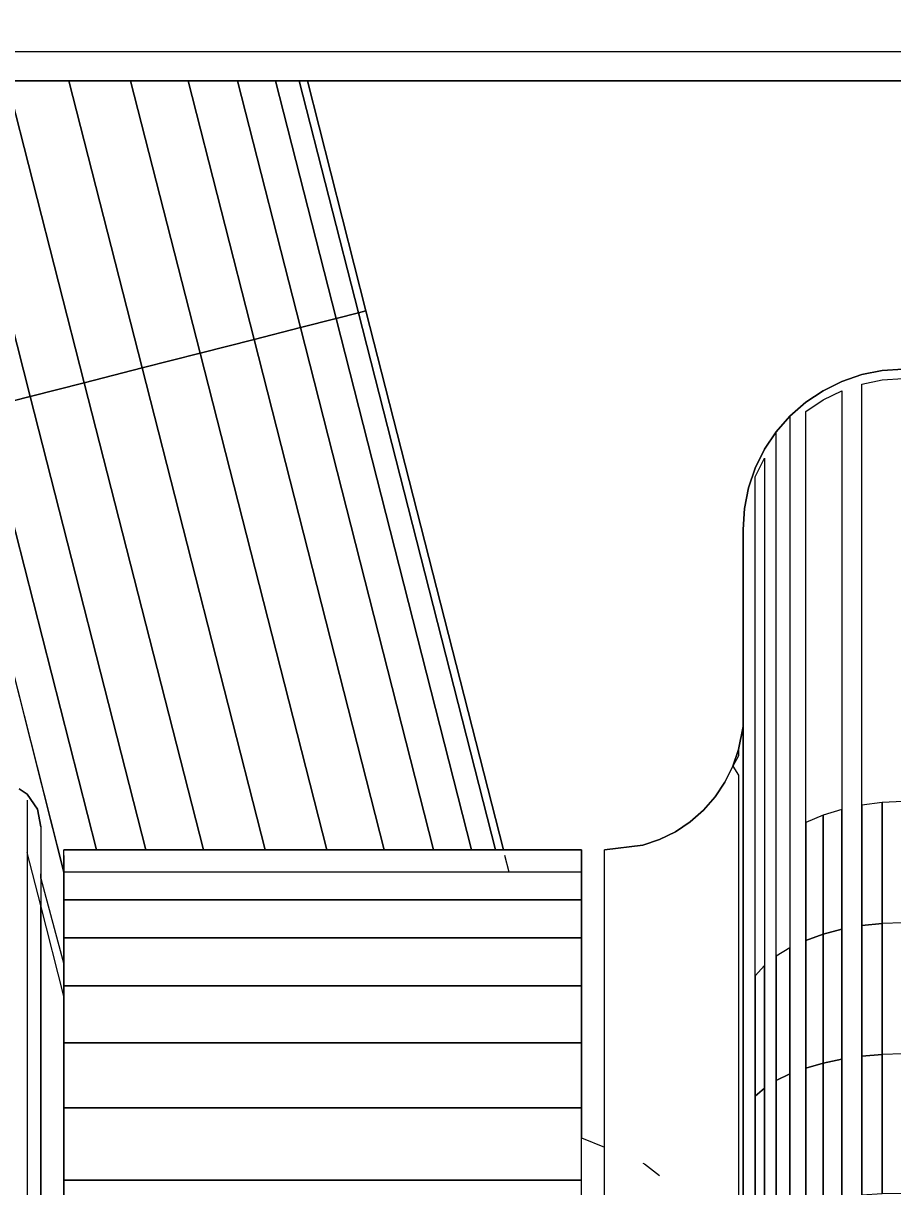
# Model space of a CAD drawing. Header units: millimetres. Extents: x 81693 to 98868, y 6565 to 11437.
# Drawn here: x 83415.905 to 83417.787, y 10804.322 to 10806.839 of the extents above; entities that cross this region are included whole.
import ezdxf

# ---------------------------------------------------------------- set-up
doc = ezdxf.new("R2010")
doc.units = ezdxf.units.MM
for name, color, linetype, lineweight in [('Cotas', 12, 'Continuous', 5), ('Moveis', 1, 'Continuous', 9), ('Parede Baixa', 5, 'Continuous', 50)]:
    doc.layers.add(name, color=color, linetype=linetype, lineweight=lineweight)
doc.styles.add('Valéria', font='romantic.ttf', dxfattribs={"height": 10})
doc.dimstyles.new('Cota - 50', dxfattribs={"dimtxt": 10, "dimasz": 5, "dimexe": 10, "dimexo": 20, "dimgap": 5, "dimtad": 1, "dimtxsty": 'Valéria', "dimblk": 'DOT', "dimcen": 0, "dimclrd": 12, "dimclre": 12, "dimclrt": 2, "dimazin": 2, "dimtfac": 1, "dimtix": 1, "dimtmove": 0, "dimatfit": 3, "dimldrblk": 'DOT', "dimfxl": 1, "dimarcsym": 0})

# ---------------------------------------------------------------- blocks, each defined once
blk = doc.blocks.new('o')
at = {"layer": 'Moveis'}
for p, q in [((12552.0489, 3257.7716), (12554.3217, 3257.7716)), ((12554.1948, 3257.2742), (12554.3217, 3257.7716)), ((12554.3217, 3257.7716), (12554.3393, 3257.7716)), ((12554.3393, 3257.7716), (12554.3908, 3257.7716)), ((12554.3908, 3257.7716), (12554.4728, 3257.7716)), ((12554.4728, 3257.7716), (12554.5797, 3257.7716)), ((12554.5797, 3257.7716), (12554.7042, 3257.7716)), ((12554.7042, 3257.7716), (12554.8377, 3257.7716)), ((12554.8377, 3257.7716), (12554.9713, 3257.7716)), ((12553.8973, 3256.1079), (12554.1948, 3257.2742)), ((12553.032, 3257.1479), (12553.0772, 3257.1449)), ((12553.0772, 3257.1246), (12553.032, 3257.1275)), ((12553.0772, 3257.1449), (12553.1217, 3257.1361)), ((12553.1217, 3257.1361), (12553.1646, 3257.1215)), ((12553.1646, 3257.1215), (12553.2053, 3257.1014)), ((12553.2053, 3257.1014), (12553.243, 3257.0763)), ((12553.243, 3257.0763), (12553.2771, 3257.0464)), ((12553.2771, 3257.0464), (12553.3069, 3257.0123)), ((12553.3069, 3257.0123), (12553.3321, 3256.9746)), ((12553.3321, 3256.9746), (12553.3522, 3256.9339)), ((12553.3522, 3256.9339), (12553.3668, 3256.891)), ((12553.3668, 3256.891), (12553.3756, 3256.8466)), ((12553.3756, 3256.8466), (12553.3786, 3256.8013)), ((12553.3786, 3256.8013), (12553.3786, 3256.3748)), ((12553.3786, 3256.3748), (12553.3885, 3256.325)), ((12553.3786, 3256.3748), (12553.3786, 3255.2505)), ((12553.3885, 3256.325), (12553.4009, 3256.2887)), ((12553.4009, 3256.2887), (12553.4178, 3256.2544)), ((12553.4178, 3256.2544), (12553.4391, 3256.2225)), ((12553.4391, 3256.2225), (12553.4644, 3256.1937)), ((12554.9062, 3256.196), (12554.9279, 3256.2285)), ((12554.9279, 3256.2285), (12554.9455, 3256.2403)), ((12554.8986, 3256.1577), (12554.9062, 3256.196)), ((12554.9279, 3256.2154), (12554.9279, 3256.1764)), ((12553.4644, 3256.1937), (12553.4932, 3256.1684)), ((12554.9279, 3256.1764), (12554.9279, 3256.1712)), ((12554.9279, 3256.1712), (12554.9279, 3256.1119)), ((12553.4932, 3256.1684), (12553.525, 3256.1471)), ((12553.525, 3256.1471), (12553.5594, 3256.1302)), ((12554.8986, 3256.1577), (12554.8986, 3256.0564)), ((12553.5594, 3256.1302), (12553.5957, 3256.1179)), ((12553.5957, 3256.1179), (12553.6786, 3256.1079)), ((12553.6786, 3256.0957), (12553.6786, 3256.1079)), ((12553.6786, 3256.0595), (12553.6786, 3256.0957)), ((12553.7286, 3256.0957), (12553.7286, 3256.1079)), ((12553.7286, 3256.1079), (12553.8973, 3256.1079)), ((12553.7286, 3256.0595), (12553.7286, 3256.0957)), ((12553.8849, 3256.0595), (12553.8942, 3256.0957)), ((12553.8973, 3256.1079), (12553.9148, 3256.1079)), ((12553.9148, 3256.1079), (12553.9664, 3256.1079)), ((12553.9664, 3256.1079), (12554.0484, 3256.1079)), ((12554.0484, 3256.1079), (12554.1553, 3256.1079)), ((12554.1553, 3256.1079), (12554.2797, 3256.1079)), ((12554.2797, 3256.1079), (12554.4133, 3256.1079)), ((12554.4133, 3256.1079), (12554.5468, 3256.1079)), ((12554.5468, 3256.1079), (12554.6713, 3256.1079)), ((12554.6713, 3256.1079), (12554.7781, 3256.1079)), ((12554.7781, 3256.1079), (12554.8486, 3256.1079)), ((12554.8486, 3256.0957), (12554.8486, 3256.1079)), ((12554.8486, 3256.0957), (12554.8486, 3256.0595)), ((12554.8986, 3255.9875), (12554.9279, 3256.1023)), ((12554.9279, 3256.1119), (12554.9279, 3256.1023)), ((12554.9279, 3256.1023), (12554.9279, 3256.0231)), ((12553.6786, 3255.9997), (12553.6786, 3256.0595)), ((12553.7286, 3255.9997), (12553.7286, 3256.0595)), ((12554.8486, 3255.9997), (12554.8486, 3256.0595)), ((12554.8986, 3256.046), (12554.8986, 3256.0564)), ((12554.8986, 3256.046), (12554.8986, 3255.9875)), ((12554.9279, 3256.0231), (12554.9279, 3255.9114)), ((12553.6786, 3255.9174), (12553.6786, 3255.9997)), ((12553.7286, 3255.9174), (12553.7286, 3255.9997)), ((12554.8486, 3255.9174), (12554.8486, 3255.9997)), ((12554.8486, 3255.7915), (12554.8986, 3255.9875)), ((12554.8986, 3254.9097), (12554.8986, 3255.9875)), ((12553.6786, 3255.8138), (12553.6786, 3255.9174)), ((12553.7286, 3255.8138), (12553.7286, 3255.9174)), ((12554.8486, 3255.8604), (12554.8486, 3255.9174)), ((12554.9279, 3255.9114), (12554.9279, 3255.7784)), ((12554.8486, 3255.8138), (12554.8486, 3255.8604)), ((12553.6786, 3255.6905), (12553.6786, 3255.8138)), ((12553.7286, 3255.6905), (12553.7286, 3255.8138)), ((12554.8486, 3255.7915), (12554.8486, 3255.8138)), ((12554.8486, 3255.6905), (12554.8486, 3255.7915)), ((12554.9279, 3255.7784), (12554.9279, 3255.6264)), ((12553.032, 3255.6664), (12553.0772, 3255.6651)), ((12553.6786, 3255.5495), (12553.6786, 3255.6905)), ((12553.7286, 3255.5495), (12553.7286, 3255.6905)), ((12554.8486, 3255.5495), (12554.8486, 3255.6905)), ((12554.9279, 3255.6264), (12554.9279, 3255.4577)), ((12553.6786, 3255.4645), (12553.6786, 3255.5495)), ((12553.7286, 3255.5495), (12553.7286, 3255.4852)), ((12554.8486, 3255.393), (12554.8486, 3255.5495)), ((12553.7286, 3255.4852), (12553.6786, 3255.4645)), ((12553.7286, 3255.393), (12553.7286, 3255.4852)), ((12553.6786, 3255.393), (12553.6786, 3255.4645)), ((12554.9279, 3255.4577), (12554.9279, 3255.2749)), ((12553.5917, 3255.4285), (12553.5594, 3255.4037)), ((12553.5957, 3255.4302), (12553.5917, 3255.4285)), ((12553.6786, 3255.2236), (12553.6786, 3255.393)), ((12553.7286, 3255.2236), (12553.7286, 3255.393)), ((12554.8486, 3255.2236), (12554.8486, 3255.393))]:
    blk.add_line(p, q, dxfattribs=at)
for points, invisible_edges in [([(12552.0413, 3257.8355), (12555.1252, 3257.9503), (12555.2938, 3257.8971)], 13), ([(12552.0413, 3257.8355), (12555.4803, 3257.8424), (12555.5125, 3257.8355)], 1), ([(12552.0413, 3257.7716), (12555.5125, 3257.8355), (12554.3217, 3257.7716)], 3), ([(12554.3217, 3257.7716), (12555.5125, 3257.8355), (12554.3393, 3257.7716)], 3), ([(12554.3393, 3257.7716), (12555.5125, 3257.8355), (12554.3908, 3257.7716)], 3), ([(12554.3908, 3257.7716), (12555.5125, 3257.8355), (12554.4728, 3257.7716)], 3), ([(12554.4728, 3257.7716), (12555.5125, 3257.8355), (12554.5797, 3257.7716)], 3), ([(12554.5797, 3257.7716), (12555.5125, 3257.8355), (12554.7042, 3257.7716)], 3), ([(12554.7042, 3257.7716), (12555.5125, 3257.8355), (12554.8377, 3257.7716)], 3), ([(12554.8377, 3257.7716), (12555.5125, 3257.8355), (12554.9713, 3257.7716)], 3), ([(12552.103, 3257.1402), (12552.0413, 3257.7716), (12554.3217, 3257.7716)], 13), ([(12552.103, 3257.1402), (12552.0413, 3257.7716), (12554.3217, 3257.7716)], 13), ([(12552.103, 3257.1402), (12552.0413, 3257.7716), (12554.3217, 3257.7716)], 13), ([(12552.103, 3257.1402), (12552.0413, 3257.7716), (12554.3217, 3257.7716)], 13), ([(12552.103, 3257.1402), (12552.0413, 3257.7716), (12554.3217, 3257.7716)], 13), ([(12552.103, 3257.1402), (12554.3217, 3257.7716), (12552.1413, 3257.1479)], 3), ([(12552.103, 3257.1402), (12554.3217, 3257.7716), (12552.1413, 3257.1479)], 3), ([(12552.103, 3257.1402), (12554.3217, 3257.7716), (12552.1413, 3257.1479)], 3), ([(12552.103, 3257.1402), (12554.3217, 3257.7716), (12552.1413, 3257.1479)], 3), ([(12552.103, 3257.1402), (12554.3217, 3257.7716), (12552.1413, 3257.1479)], 3), ([(12552.1413, 3257.1479), (12554.3217, 3257.7716), (12552.982, 3257.1479)], 3), ([(12552.1413, 3257.1479), (12554.3217, 3257.7716), (12552.982, 3257.1479)], 3), ([(12552.1413, 3257.1479), (12554.3217, 3257.7716), (12552.982, 3257.1479)], 3), ([(12552.1413, 3257.1479), (12554.3217, 3257.7716), (12552.982, 3257.1479)], 3), ([(12552.1413, 3257.1479), (12554.3217, 3257.7716), (12552.982, 3257.1479)], 3), ([(12552.982, 3257.1479), (12554.3217, 3257.7716), (12552.982, 3257.1275)], 3), ([(12552.982, 3257.1479), (12554.3217, 3257.7716), (12552.982, 3257.1275)], 3), ([(12552.982, 3257.1479), (12554.3217, 3257.7716), (12552.982, 3257.1275)], 3), ([(12552.982, 3257.1479), (12554.3217, 3257.7716), (12552.982, 3257.1275)], 3), ([(12552.982, 3257.1479), (12554.3217, 3257.7716), (12552.982, 3257.1275)], 3), ([(12553.032, 3257.1479), (12554.3217, 3257.7716), (12553.0772, 3257.1449)], 3), ([(12553.032, 3257.1479), (12554.3217, 3257.7716), (12553.0772, 3257.1449)], 3), ([(12553.032, 3257.1479), (12554.3217, 3257.7716), (12553.0772, 3257.1449)], 3), ([(12553.032, 3257.1479), (12554.3217, 3257.7716), (12553.0772, 3257.1449)], 3), ([(12553.032, 3257.1479), (12554.3217, 3257.7716), (12553.0772, 3257.1449)], 3), ([(12553.0772, 3257.1449), (12554.3217, 3257.7716), (12553.1217, 3257.1361)], 3), ([(12553.0772, 3257.1449), (12554.3217, 3257.7716), (12553.1217, 3257.1361)], 3), ([(12553.0772, 3257.1449), (12554.3217, 3257.7716), (12553.1217, 3257.1361)], 3), ([(12553.0772, 3257.1449), (12554.3217, 3257.7716), (12553.1217, 3257.1361)], 3), ([(12553.0772, 3257.1449), (12554.3217, 3257.7716), (12553.1217, 3257.1361)], 3), ([(12553.1217, 3257.1361), (12554.3217, 3257.7716), (12553.1646, 3257.1215)], 3), ([(12553.1217, 3257.1361), (12554.3217, 3257.7716), (12553.1646, 3257.1215)], 3), ([(12553.1217, 3257.1361), (12554.3217, 3257.7716), (12553.1646, 3257.1215)], 3), ([(12553.1217, 3257.1361), (12554.3217, 3257.7716), (12553.1646, 3257.1215)], 3), ([(12553.1217, 3257.1361), (12554.3217, 3257.7716), (12553.1646, 3257.1215)], 3), ([(12553.1646, 3257.1215), (12554.3217, 3257.7716), (12553.2053, 3257.1014)], 3), ([(12553.1646, 3257.1215), (12554.3217, 3257.7716), (12553.2053, 3257.1014)], 3), ([(12553.1646, 3257.1215), (12554.3217, 3257.7716), (12553.2053, 3257.1014)], 3), ([(12553.1646, 3257.1215), (12554.3217, 3257.7716), (12553.2053, 3257.1014)], 3), ([(12553.1646, 3257.1215), (12554.3217, 3257.7716), (12553.2053, 3257.1014)], 3), ([(12553.2053, 3257.1014), (12554.3217, 3257.7716), (12553.243, 3257.0763)], 3), ([(12553.2053, 3257.1014), (12554.3217, 3257.7716), (12553.243, 3257.0763)], 3), ([(12553.2053, 3257.1014), (12554.3217, 3257.7716), (12553.243, 3257.0763)], 3), ([(12553.2053, 3257.1014), (12554.3217, 3257.7716), (12553.243, 3257.0763)], 3), ([(12553.2053, 3257.1014), (12554.3217, 3257.7716), (12553.243, 3257.0763)], 3), ([(12553.243, 3257.0763), (12554.3217, 3257.7716), (12553.2771, 3257.0464)], 3), ([(12553.243, 3257.0763), (12554.3217, 3257.7716), (12553.2771, 3257.0464)], 3), ([(12553.243, 3257.0763), (12554.3217, 3257.7716), (12553.2771, 3257.0464)], 3), ([(12553.243, 3257.0763), (12554.3217, 3257.7716), (12553.2771, 3257.0464)], 3), ([(12553.243, 3257.0763), (12554.3217, 3257.7716), (12553.2771, 3257.0464)], 3), ([(12553.2771, 3257.0464), (12554.3217, 3257.7716), (12553.3069, 3257.0123)], 3), ([(12553.2771, 3257.0464), (12554.3217, 3257.7716), (12553.3069, 3257.0123)], 3), ([(12553.2771, 3257.0464), (12554.3217, 3257.7716), (12553.3069, 3257.0123)], 3), ([(12553.2771, 3257.0464), (12554.3217, 3257.7716), (12553.3069, 3257.0123)], 3), ([(12553.2771, 3257.0464), (12554.3217, 3257.7716), (12553.3069, 3257.0123)], 3), ([(12553.3069, 3257.0123), (12554.3217, 3257.7716), (12553.3321, 3256.9746)], 3), ([(12553.3069, 3257.0123), (12554.3217, 3257.7716), (12553.3321, 3256.9746)], 3), ([(12553.3069, 3257.0123), (12554.3217, 3257.7716), (12553.3321, 3256.9746)], 3), ([(12553.3069, 3257.0123), (12554.3217, 3257.7716), (12553.3321, 3256.9746)], 3), ([(12553.3069, 3257.0123), (12554.3217, 3257.7716), (12553.3321, 3256.9746)], 3), ([(12553.3321, 3256.9746), (12554.3217, 3257.7716), (12553.3522, 3256.9339)], 3), ([(12553.3321, 3256.9746), (12554.3217, 3257.7716), (12553.3522, 3256.9339)], 3), ([(12553.3321, 3256.9746), (12554.3217, 3257.7716), (12553.3522, 3256.9339)], 3), ([(12553.3321, 3256.9746), (12554.3217, 3257.7716), (12553.3522, 3256.9339)], 3), ([(12553.3321, 3256.9746), (12554.3217, 3257.7716), (12553.3522, 3256.9339)], 3), ([(12553.3522, 3256.9339), (12554.3217, 3257.7716), (12553.3668, 3256.891)], 3), ([(12553.3522, 3256.9339), (12554.3217, 3257.7716), (12553.3668, 3256.891)], 3), ([(12553.3522, 3256.9339), (12554.3217, 3257.7716), (12553.3668, 3256.891)], 3), ([(12553.3522, 3256.9339), (12554.3217, 3257.7716), (12553.3668, 3256.891)], 3), ([(12553.3522, 3256.9339), (12554.3217, 3257.7716), (12553.3668, 3256.891)], 3), ([(12553.3668, 3256.891), (12554.3217, 3257.7716), (12553.3756, 3256.8466)], 3), ([(12553.3668, 3256.891), (12554.3217, 3257.7716), (12553.3756, 3256.8466)], 3), ([(12553.3668, 3256.891), (12554.3217, 3257.7716), (12553.3756, 3256.8466)], 3), ([(12553.3668, 3256.891), (12554.3217, 3257.7716), (12553.3756, 3256.8466)], 3), ([(12553.3668, 3256.891), (12554.3217, 3257.7716), (12553.3756, 3256.8466)], 3), ([(12553.3756, 3256.8466), (12554.3217, 3257.7716), (12553.3786, 3256.8013)], 3), ([(12553.3756, 3256.8466), (12554.3217, 3257.7716), (12553.3786, 3256.8013)], 3), ([(12553.3756, 3256.8466), (12554.3217, 3257.7716), (12553.3786, 3256.8013)], 3), ([(12553.3756, 3256.8466), (12554.3217, 3257.7716), (12553.3786, 3256.8013)], 3), ([(12553.3756, 3256.8466), (12554.3217, 3257.7716), (12553.3786, 3256.8013)], 3), ([(12553.3786, 3256.8013), (12554.3217, 3257.7716), (12553.3786, 3256.3748)], 3), ([(12553.3786, 3256.3748), (12554.3217, 3257.7716), (12553.3885, 3256.325)], 3), ([(12553.3786, 3256.8013), (12554.3217, 3257.7716), (12553.3786, 3256.3748)], 3), ([(12553.3786, 3256.3748), (12554.3217, 3257.7716), (12553.3885, 3256.325)], 3), ([(12553.3786, 3256.8013), (12554.3217, 3257.7716), (12553.3786, 3256.3748)], 3), ([(12553.3786, 3256.3748), (12554.3217, 3257.7716), (12553.3885, 3256.325)], 3), ([(12553.3786, 3256.8013), (12554.3217, 3257.7716), (12553.3786, 3256.3748)], 3), ([(12553.3786, 3256.3748), (12554.3217, 3257.7716), (12553.3885, 3256.325)], 3), ([(12553.3786, 3256.8013), (12554.3217, 3257.7716), (12553.3786, 3256.3748)], 3), ([(12553.3786, 3256.3748), (12554.3217, 3257.7716), (12553.3885, 3256.325)], 3), ([(12553.3885, 3256.325), (12554.3217, 3257.7716), (12553.4009, 3256.2887)], 3), ([(12553.3885, 3256.325), (12554.3217, 3257.7716), (12553.4009, 3256.2887)], 3), ([(12553.3885, 3256.325), (12554.3217, 3257.7716), (12553.4009, 3256.2887)], 3), ([(12553.3885, 3256.325), (12554.3217, 3257.7716), (12553.4009, 3256.2887)], 3), ([(12553.3885, 3256.325), (12554.3217, 3257.7716), (12553.4009, 3256.2887)], 3), ([(12553.4009, 3256.2887), (12554.3217, 3257.7716), (12553.4178, 3256.2544)], 3), ([(12553.4009, 3256.2887), (12554.3217, 3257.7716), (12553.4178, 3256.2544)], 3), ([(12553.4009, 3256.2887), (12554.3217, 3257.7716), (12553.4178, 3256.2544)], 3), ([(12553.4009, 3256.2887), (12554.3217, 3257.7716), (12553.4178, 3256.2544)], 3), ([(12553.4009, 3256.2887), (12554.3217, 3257.7716), (12553.4178, 3256.2544)], 3), ([(12553.4178, 3256.2544), (12554.3217, 3257.7716), (12553.4391, 3256.2225)], 3), ([(12553.4178, 3256.2544), (12554.3217, 3257.7716), (12553.4391, 3256.2225)], 3), ([(12553.4178, 3256.2544), (12554.3217, 3257.7716), (12553.4391, 3256.2225)], 3), ([(12553.4178, 3256.2544), (12554.3217, 3257.7716), (12553.4391, 3256.2225)], 3), ([(12553.4178, 3256.2544), (12554.3217, 3257.7716), (12553.4391, 3256.2225)], 3), ([(12553.4391, 3256.2225), (12554.3217, 3257.7716), (12553.4644, 3256.1937)], 3), ([(12553.4391, 3256.2225), (12554.3217, 3257.7716), (12553.4644, 3256.1937)], 3), ([(12553.4391, 3256.2225), (12554.3217, 3257.7716), (12553.4644, 3256.1937)], 3), ([(12553.4391, 3256.2225), (12554.3217, 3257.7716), (12553.4644, 3256.1937)], 3), ([(12553.4391, 3256.2225), (12554.3217, 3257.7716), (12553.4644, 3256.1937)], 3), ([(12553.4644, 3256.1937), (12554.3217, 3257.7716), (12553.4932, 3256.1684)], 3), ([(12553.4644, 3256.1937), (12554.3217, 3257.7716), (12553.4932, 3256.1684)], 3), ([(12553.4644, 3256.1937), (12554.3217, 3257.7716), (12553.4932, 3256.1684)], 3), ([(12553.4644, 3256.1937), (12554.3217, 3257.7716), (12553.4932, 3256.1684)], 3), ([(12553.4644, 3256.1937), (12554.3217, 3257.7716), (12553.4932, 3256.1684)], 3), ([(12553.4932, 3256.1684), (12554.3217, 3257.7716), (12553.525, 3256.1471)], 3), ([(12553.4932, 3256.1684), (12554.3217, 3257.7716), (12553.525, 3256.1471)], 3), ([(12553.4932, 3256.1684), (12554.3217, 3257.7716), (12553.525, 3256.1471)], 3), ([(12553.4932, 3256.1684), (12554.3217, 3257.7716), (12553.525, 3256.1471)], 3), ([(12553.4932, 3256.1684), (12554.3217, 3257.7716), (12553.525, 3256.1471)], 3), ([(12553.525, 3256.1471), (12554.3217, 3257.7716), (12553.5594, 3256.1302)], 3), ([(12553.525, 3256.1471), (12554.3217, 3257.7716), (12553.5594, 3256.1302)], 3), ([(12553.525, 3256.1471), (12554.3217, 3257.7716), (12553.5594, 3256.1302)], 3), ([(12553.525, 3256.1471), (12554.3217, 3257.7716), (12553.5594, 3256.1302)], 3), ([(12553.525, 3256.1471), (12554.3217, 3257.7716), (12553.5594, 3256.1302)], 3), ([(12553.5594, 3256.1302), (12554.3217, 3257.7716), (12553.5957, 3256.1179)], 3), ([(12553.5594, 3256.1302), (12554.3217, 3257.7716), (12553.5957, 3256.1179)], 3), ([(12553.5594, 3256.1302), (12554.3217, 3257.7716), (12553.5957, 3256.1179)], 3), ([(12553.5594, 3256.1302), (12554.3217, 3257.7716), (12553.5957, 3256.1179)], 3), ([(12553.5594, 3256.1302), (12554.3217, 3257.7716), (12553.5957, 3256.1179)], 3), ([(12553.5957, 3256.1179), (12554.3217, 3257.7716), (12553.6786, 3256.1079)], 3), ([(12553.5957, 3256.1179), (12554.3217, 3257.7716), (12553.6786, 3256.1079)], 3), ([(12553.5957, 3256.1179), (12554.3217, 3257.7716), (12553.6786, 3256.1079)], 3), ([(12553.5957, 3256.1179), (12554.3217, 3257.7716), (12553.6786, 3256.1079)], 3), ([(12553.5957, 3256.1179), (12554.3217, 3257.7716), (12553.6786, 3256.1079)], 3), ([(12553.6786, 3256.1079), (12554.3217, 3257.7716), (12553.6786, 3256.0957)], 3), ([(12553.6786, 3256.0957), (12554.3217, 3257.7716), (12553.6786, 3256.0595)], 3), ([(12553.6786, 3256.0595), (12554.3217, 3257.7716), (12553.6786, 3255.9997)], 3), ([(12553.6786, 3256.1079), (12554.3217, 3257.7716), (12553.6786, 3256.0957)], 3), ([(12553.6786, 3256.0957), (12554.3217, 3257.7716), (12553.6786, 3256.0595)], 3), ([(12553.6786, 3256.0595), (12554.3217, 3257.7716), (12553.6786, 3255.9997)], 3), ([(12553.6786, 3256.1079), (12554.3217, 3257.7716), (12553.6786, 3256.0957)], 3), ([(12553.6786, 3256.0957), (12554.3217, 3257.7716), (12553.6786, 3256.0595)], 3), ([(12553.6786, 3256.0595), (12554.3217, 3257.7716), (12553.6786, 3255.9997)], 3), ([(12553.6786, 3256.1079), (12554.3217, 3257.7716), (12553.6786, 3256.0957)], 3), ([(12553.6786, 3256.0957), (12554.3217, 3257.7716), (12553.6786, 3256.0595)], 3), ([(12553.6786, 3256.0595), (12554.3217, 3257.7716), (12553.6786, 3255.9997)], 3), ([(12553.6786, 3256.1079), (12554.3217, 3257.7716), (12553.6786, 3256.0957)], 3), ([(12553.6786, 3256.0957), (12554.3217, 3257.7716), (12553.6786, 3256.0595)], 3), ([(12553.6786, 3256.0595), (12554.3217, 3257.7716), (12553.6786, 3255.9997)], 3), ([(12553.7286, 3256.1079), (12554.3217, 3257.7716), (12553.8973, 3256.1079)], 3), ([(12553.7286, 3256.1079), (12554.3217, 3257.7716), (12553.8973, 3256.1079)], 3), ([(12553.7286, 3256.1079), (12554.3217, 3257.7716), (12553.8973, 3256.1079)], 3), ([(12553.7286, 3256.1079), (12554.3217, 3257.7716), (12553.8973, 3256.1079)], 3), ([(12553.7286, 3256.1079), (12554.3217, 3257.7716), (12553.8973, 3256.1079)], 3), ([(12553.8973, 3256.1079), (12554.3217, 3257.7716), (12554.1948, 3257.2742)], 1), ([(12553.8973, 3256.1079), (12554.3217, 3257.7716), (12554.1948, 3257.2742)], 1), ([(12553.8973, 3256.1079), (12554.3217, 3257.7716), (12554.1948, 3257.2742)], 1), ([(12553.8973, 3256.1079), (12554.3217, 3257.7716), (12554.1948, 3257.2742)], 1), ([(12553.8973, 3256.1079), (12554.3217, 3257.7716), (12554.1948, 3257.2742)], 1), ([(12554.3217, 3257.7716), (12554.2113, 3257.2699), (12554.1948, 3257.2742)], 1), ([(12554.3393, 3257.7716), (12554.2597, 3257.2576), (12554.2113, 3257.2699)], 1), ([(12554.2113, 3257.2699), (12554.3217, 3257.7716), (12554.3393, 3257.7716)], 1), ([(12554.2597, 3257.2576), (12554.3393, 3257.7716), (12554.3908, 3257.7716)], 1), ([(12554.3908, 3257.7716), (12554.3367, 3257.238), (12554.2597, 3257.2576)], 1), ([(12554.3367, 3257.238), (12554.3908, 3257.7716), (12554.4728, 3257.7716)], 1), ([(12554.4728, 3257.7716), (12554.437, 3257.2124), (12554.3367, 3257.238)], 1), ([(12554.437, 3257.2124), (12554.4728, 3257.7716), (12554.5797, 3257.7716)], 1), ([(12554.5797, 3257.7716), (12554.5539, 3257.1825), (12554.437, 3257.2124)], 1), ([(12554.5539, 3257.1825), (12554.5797, 3257.7716), (12554.7042, 3257.7716)], 1), ([(12554.7042, 3257.7716), (12554.6793, 3257.1506), (12554.5539, 3257.1825)], 1), ([(12554.6793, 3257.1506), (12554.7042, 3257.7716), (12554.8377, 3257.7716)], 1), ([(12554.8377, 3257.7716), (12554.8047, 3257.1186), (12554.6793, 3257.1506)], 1), ([(12554.8047, 3257.1186), (12554.8377, 3257.7716), (12554.9713, 3257.7716)], 1), ([(12554.9713, 3257.7716), (12554.9215, 3257.0888), (12554.8047, 3257.1186)], 1), ([(12554.9215, 3257.0888), (12554.9713, 3257.7716), (12555.0957, 3257.7716)], 1), ([(12555.0957, 3257.7716), (12555.0219, 3257.0632), (12554.9215, 3257.0888)], 1), ([(12554.1948, 3257.2742), (12553.9148, 3256.1079), (12553.8973, 3256.1079)], 1), ([(12553.9148, 3256.1079), (12554.1948, 3257.2742), (12554.2113, 3257.2699)], 1), ([(12554.2113, 3257.2699), (12553.9664, 3256.1079), (12553.9148, 3256.1079)], 1), ([(12553.9664, 3256.1079), (12554.2113, 3257.2699), (12554.2597, 3257.2576)], 1), ([(12554.2597, 3257.2576), (12554.0484, 3256.1079), (12553.9664, 3256.1079)], 1), ([(12554.0484, 3256.1079), (12554.2597, 3257.2576), (12554.3367, 3257.238)], 1), ([(12554.3367, 3257.238), (12554.1553, 3256.1079), (12554.0484, 3256.1079)], 1), ([(12554.1553, 3256.1079), (12554.3367, 3257.238), (12554.437, 3257.2124)], 1), ([(12554.437, 3257.2124), (12554.2797, 3256.1079), (12554.1553, 3256.1079)], 1), ([(12554.2797, 3256.1079), (12554.437, 3257.2124), (12554.5539, 3257.1825)], 1), ([(12554.5539, 3257.1825), (12554.4133, 3256.1079), (12554.2797, 3256.1079)], 1), ([(12554.4133, 3256.1079), (12554.5539, 3257.1825), (12554.6793, 3257.1506)], 1), ([(12553.0772, 3257.1246), (12553.032, 3257.1479), (12553.0772, 3257.1449)], 13), ([(12553.0772, 3257.1246), (12553.0772, 3257.1449), (12553.1217, 3257.1158)], 3), ([(12553.1217, 3257.1158), (12553.0772, 3257.1449), (12553.1217, 3257.1361)], 13), ([(12553.1217, 3257.1158), (12553.1217, 3257.1361), (12553.1646, 3257.1215)], 13), ([(12554.6793, 3257.1506), (12554.5468, 3256.1079), (12554.4133, 3256.1079)], 1), ([(12554.5468, 3256.1079), (12554.6793, 3257.1506), (12554.8047, 3257.1186)], 1), ([(12553.1217, 3257.1158), (12553.1646, 3257.1215), (12553.1217, 3257.0554)], 3), ([(12553.1646, 3257.0413), (12553.1646, 3257.1215), (12553.1646, 3257.1014)], 3), ([(12553.1646, 3257.1014), (12553.1646, 3257.1215), (12553.2053, 3257.1014)], 13), ([(12553.1646, 3257.1014), (12553.2053, 3257.1014), (12553.2053, 3257.0815)], 3), ([(12553.2053, 3257.0815), (12553.2053, 3257.1014), (12553.243, 3257.0763)], 13), ([(12554.8047, 3257.1186), (12554.6713, 3256.1079), (12554.5468, 3256.1079)], 1), ([(12554.6713, 3256.1079), (12554.8047, 3257.1186), (12554.9215, 3257.0888)], 1), ([(12553.2053, 3257.0815), (12553.243, 3257.0763), (12553.243, 3257.0565)], 3), ([(12553.243, 3257.0565), (12553.243, 3257.0763), (12553.2771, 3257.0464)], 13), ([(12554.9215, 3257.0888), (12554.7781, 3256.1079), (12554.6713, 3256.1079)], 1), ([(12554.7781, 3256.1079), (12554.9215, 3257.0888), (12555.0219, 3257.0632)], 1), ([(12553.1217, 3257.0554), (12553.1217, 3256.8184), (12553.1217, 3256.9557)], 1), ([(12553.1217, 3256.8184), (12553.1217, 3257.0554), (12553.1217, 3256.6456)], 3), ([(12553.1217, 3256.6456), (12553.1217, 3257.0554), (12553.1217, 3256.44)], 3), ([(12553.1217, 3256.44), (12553.1217, 3257.0554), (12553.1217, 3256.2049)], 3), ([(12553.1217, 3256.2049), (12553.1217, 3257.0554), (12553.1217, 3255.944)], 3), ([(12553.1217, 3255.0491), (12553.1217, 3257.0554), (12553.1217, 3254.7291)], 3), ([(12553.1217, 3254.7291), (12553.1217, 3257.0554), (12553.1217, 3254.4066)], 3), ([(12553.1217, 3254.4066), (12553.1217, 3257.0554), (12553.1217, 3254.0866)], 3), ([(12553.1217, 3254.0866), (12553.1217, 3257.0554), (12553.1217, 3253.7743)], 3), ([(12553.1217, 3253.7743), (12553.1217, 3257.0554), (12553.1217, 3253.4744)], 3), ([(12553.243, 3257.0565), (12553.2771, 3257.0464), (12553.243, 3256.9975)], 3), ([(12555.0219, 3257.0632), (12554.8486, 3256.1079), (12554.7781, 3256.1079)], 1), ([(12554.8486, 3256.1079), (12555.0219, 3257.0632), (12554.8486, 3256.0957)], 3), ([(12554.8486, 3256.0957), (12555.0219, 3257.0632), (12554.8486, 3256.0595)], 3), ([(12554.8486, 3256.0595), (12555.0219, 3257.0632), (12555.0988, 3257.0435)], 1), ([(12553.1646, 3256.9422), (12553.1646, 3256.8056), (12553.1646, 3257.0413)], 2), ([(12553.1646, 3257.0413), (12553.1646, 3255.9362), (12553.1646, 3255.6552)], 13), ([(12553.243, 3256.9975), (12553.2771, 3257.0464), (12553.243, 3256.9001)], 3), ([(12553.243, 3256.9001), (12553.2771, 3257.0464), (12553.243, 3256.766)], 3), ([(12553.243, 3256.1668), (12553.2771, 3257.0464), (12553.243, 3255.9119)], 3), ([(12553.2771, 3256.573), (12553.2771, 3257.0464), (12553.2771, 3256.7398)], 3), ([(12553.2771, 3256.7398), (12553.2771, 3257.0464), (12553.2771, 3257.0268)], 13), ([(12553.2771, 3256.7398), (12553.2771, 3257.0268), (12553.2771, 3256.9685)], 13), ([(12555.0988, 3257.0435), (12554.8486, 3255.9997), (12554.8486, 3256.0595)], 1), ([(12554.9062, 3256.196), (12555.0988, 3257.0435), (12554.9279, 3256.2285)], 3), ([(12554.9279, 3256.2285), (12555.0988, 3257.0435), (12554.9455, 3256.2403)], 3), ([(12553.3321, 3256.9746), (12553.3069, 3256.993), (12553.3069, 3257.0123)], 1), ([(12553.3069, 3256.993), (12553.3321, 3256.9746), (12553.3069, 3256.9355)], 3), ([(12553.2771, 3256.7398), (12553.2771, 3256.9685), (12553.2771, 3256.8723)], 1), ([(12553.3069, 3256.9355), (12553.3321, 3256.9746), (12553.3069, 3256.8406)], 3), ([(12553.3069, 3256.8406), (12553.3321, 3256.9746), (12553.3069, 3256.7099)], 3), ([(12553.3069, 3256.7099), (12553.3321, 3256.9746), (12553.3069, 3256.5454)], 3), ([(12553.3069, 3256.5454), (12553.3321, 3256.9746), (12553.3069, 3256.3498)], 3), ([(12553.3069, 3256.3498), (12553.3321, 3256.9746), (12553.3069, 3256.126)], 3), ([(12553.3069, 3256.126), (12553.3321, 3256.9746), (12553.3069, 3255.8777)], 3), ([(12553.3321, 3256.9556), (12553.3321, 3256.9746), (12553.3522, 3256.9153)], 3), ([(12553.3522, 3256.9153), (12553.3321, 3256.9746), (12553.3522, 3256.9339)], 13), ([(12553.3321, 3256.899), (12553.3321, 3256.3223), (12553.3321, 3256.9556)], 3), ([(12553.3321, 3256.9556), (12553.3321, 3255.8575), (12553.3321, 3255.5926)], 13), ([(12553.3522, 3256.9153), (12553.3522, 3256.9339), (12553.3668, 3256.891)], 13), ([(12553.3522, 3256.9153), (12553.3668, 3256.891), (12553.3522, 3256.8596)], 3), ([(12553.3321, 3256.3223), (12553.3321, 3256.899), (12553.3321, 3256.515)], 3), ([(12553.3321, 3256.515), (12553.3321, 3256.899), (12553.3321, 3256.8056)], 13), ([(12553.3522, 3256.8596), (12553.3668, 3256.891), (12553.3522, 3256.7678)], 3), ([(12553.3522, 3256.7678), (12553.3668, 3256.891), (12553.3522, 3256.6413)], 3), ([(12553.3522, 3256.6413), (12553.3668, 3256.891), (12553.3522, 3256.4821)], 3), ([(12553.3522, 3256.4821), (12553.3668, 3256.891), (12553.3522, 3256.2927)], 3), ([(12553.3786, 3255.2505), (12553.3668, 3256.891), (12553.3756, 3256.8466)], 13), ([(12553.3786, 3255.2505), (12553.3756, 3256.8466), (12553.3786, 3256.8013)], 13), ([(12553.1646, 3255.9362), (12553.1646, 3256.8056), (12553.1646, 3256.6338)], 13), ([(12553.3321, 3256.515), (12553.3321, 3256.8056), (12553.3321, 3256.6769)], 1), ([(12553.3786, 3255.2505), (12553.3786, 3256.8013), (12553.3786, 3256.3748)], 1), ([(12553.243, 3256.766), (12553.243, 3256.3964), (12553.243, 3256.5972)], 1), ([(12553.243, 3256.3964), (12553.243, 3256.766), (12553.243, 3256.1668)], 3), ([(12553.1646, 3256.4294), (12553.1646, 3256.1956), (12553.1646, 3256.6338)], 2), ([(12553.1646, 3255.9362), (12553.1646, 3256.6338), (12553.1646, 3256.1956)], 3), ([(12553.2771, 3256.573), (12553.2771, 3255.8959), (12553.2771, 3255.6232)], 13), ([(12553.2771, 3255.8959), (12553.2771, 3256.573), (12553.2771, 3256.1477)], 3), ([(12553.2771, 3256.1477), (12553.2771, 3256.573), (12553.2771, 3256.3746)], 1), ([(12553.3786, 3256.3748), (12553.3885, 3255.2635), (12553.3786, 3255.2505)], 1), ([(12553.3885, 3255.2635), (12553.3786, 3256.3748), (12553.3885, 3255.316)], 3), ([(12553.3885, 3256.3112), (12553.3786, 3256.3748), (12553.3885, 3256.325)], 1), ([(12553.3321, 3255.8575), (12553.3321, 3256.3223), (12553.3321, 3256.102)], 1), ([(12553.3885, 3256.3112), (12553.3885, 3256.2698), (12553.3885, 3256.2016)], 13), ([(12553.3885, 3256.2698), (12553.3885, 3256.3112), (12553.4009, 3256.2887)], 1), ([(12553.3885, 3256.3112), (12553.3885, 3255.8488), (12553.3885, 3255.6879)], 13), ([(12553.3786, 3255.2505), (12553.3522, 3256.0761), (12553.3522, 3256.2927)], 13), ([(12553.0772, 3255.9487), (12553.032, 3256.2124), (12553.0772, 3256.2105)], 1), ([(12553.1217, 3256.2049), (12553.0772, 3255.9487), (12553.0772, 3256.2105)], 1), ([(12553.0772, 3255.9487), (12553.1217, 3256.2049), (12553.1217, 3255.944)], 1), ([(12553.2053, 3256.1828), (12553.1646, 3255.9362), (12553.1646, 3256.1956)], 1), ([(12553.3885, 3255.8488), (12553.3885, 3256.2016), (12553.3885, 3256.1077)], 13), ([(12554.8486, 3255.9997), (12554.9062, 3256.196), (12554.8986, 3256.1577)], 13), ([(12553.1646, 3255.9362), (12553.2053, 3256.1828), (12553.2053, 3255.9254)], 1), ([(12553.243, 3256.1668), (12553.2053, 3255.9254), (12553.2053, 3256.1828)], 1), ([(12553.2053, 3255.9254), (12553.243, 3256.1668), (12553.243, 3255.9119)], 1), ([(12554.8986, 3256.046), (12554.8986, 3256.1577), (12554.8986, 3256.0564)], 1), ([(12553.3885, 3255.8488), (12553.3885, 3256.1077), (12553.3885, 3255.9894)], 1), ([(12553.6786, 3255.9997), (12553.7286, 3256.1079), (12553.6786, 3255.9174)], 3), ([(12553.6786, 3255.9997), (12553.7286, 3256.1079), (12553.6786, 3255.9174)], 3), ([(12553.6786, 3255.9997), (12553.7286, 3256.1079), (12553.6786, 3255.9174)], 3), ([(12553.6786, 3255.9997), (12553.7286, 3256.1079), (12553.6786, 3255.9174)], 3), ([(12553.6786, 3255.9997), (12553.7286, 3256.1079), (12553.6786, 3255.9174)], 3), ([(12553.7286, 3255.6905), (12553.7286, 3256.1079), (12553.7286, 3255.8138)], 3), ([(12553.7286, 3255.8138), (12553.7286, 3256.1079), (12553.7286, 3255.9174)], 3), ([(12553.7286, 3256.1079), (12553.7286, 3255.9997), (12553.7286, 3255.9174)], 13), ([(12553.7286, 3255.9997), (12553.7286, 3256.1079), (12553.7286, 3256.0957)], 13), ([(12553.7286, 3255.6905), (12553.7286, 3256.1079), (12553.7286, 3255.8138)], 3), ([(12553.7286, 3255.8138), (12553.7286, 3256.1079), (12553.7286, 3255.9174)], 3), ([(12553.7286, 3256.1079), (12553.7286, 3255.9997), (12553.7286, 3255.9174)], 13), ([(12553.7286, 3255.9997), (12553.7286, 3256.1079), (12553.7286, 3256.0957)], 13), ([(12553.7286, 3255.6905), (12553.7286, 3256.1079), (12553.7286, 3255.8138)], 3), ([(12553.7286, 3255.8138), (12553.7286, 3256.1079), (12553.7286, 3255.9174)], 3), ([(12553.7286, 3256.1079), (12553.7286, 3255.9997), (12553.7286, 3255.9174)], 13), ([(12553.7286, 3255.9997), (12553.7286, 3256.1079), (12553.7286, 3256.0957)], 13), ([(12553.7286, 3255.6905), (12553.7286, 3256.1079), (12553.7286, 3255.8138)], 3), ([(12553.7286, 3255.8138), (12553.7286, 3256.1079), (12553.7286, 3255.9174)], 3), ([(12553.7286, 3256.1079), (12553.7286, 3255.9997), (12553.7286, 3255.9174)], 13), ([(12553.7286, 3255.9997), (12553.7286, 3256.1079), (12553.7286, 3256.0957)], 13), ([(12553.7286, 3255.6905), (12553.7286, 3256.1079), (12553.7286, 3255.8138)], 3), ([(12553.7286, 3255.8138), (12553.7286, 3256.1079), (12553.7286, 3255.9174)], 3), ([(12553.7286, 3256.1079), (12553.7286, 3255.9997), (12553.7286, 3255.9174)], 13), ([(12553.7286, 3255.9997), (12553.7286, 3256.1079), (12553.7286, 3256.0957)], 13), ([(12553.7286, 3255.9997), (12553.7286, 3256.0957), (12553.7286, 3256.0595)], 1), ([(12553.7286, 3255.9997), (12553.7286, 3256.0957), (12553.7286, 3256.0595)], 1), ([(12553.7286, 3255.9997), (12553.7286, 3256.0957), (12553.7286, 3256.0595)], 1), ([(12553.7286, 3255.9997), (12553.7286, 3256.0957), (12553.7286, 3256.0595)], 1), ([(12553.7286, 3255.9997), (12553.7286, 3256.0957), (12553.7286, 3256.0595)], 1), ([(12554.9279, 3256.1023), (12554.8986, 3254.9097), (12554.8986, 3255.9875)], 1), ([(12554.8986, 3254.9097), (12554.9279, 3256.1023), (12554.9098, 3254.8826)], 3), ([(12554.9098, 3254.8826), (12554.9279, 3256.1023), (12554.9279, 3256.0231)], 13), ([(12553.3522, 3256.0761), (12553.3522, 3255.5753), (12553.3522, 3255.8357)], 1), ([(12553.3522, 3255.5753), (12553.3522, 3256.0761), (12553.3522, 3255.299)], 3), ([(12553.3522, 3255.299), (12553.3522, 3256.0761), (12553.3522, 3255.2162)], 3), ([(12553.3522, 3255.2162), (12553.3522, 3256.0761), (12553.3786, 3255.2505)], 3), ([(12553.8849, 3256.0595), (12553.7286, 3255.9997), (12553.7286, 3256.0595)], 1), ([(12553.7286, 3255.9997), (12553.8849, 3256.0595), (12554.8486, 3255.9997)], 3), ([(12554.8486, 3255.9997), (12553.8849, 3256.0595), (12553.9025, 3256.0595)], 13), ([(12554.8486, 3255.9997), (12553.9025, 3256.0595), (12553.954, 3256.0595)], 13), ([(12554.8486, 3255.9997), (12553.954, 3256.0595), (12554.036, 3256.0595)], 13), ([(12554.8486, 3255.9997), (12554.036, 3256.0595), (12554.1429, 3256.0595)], 13), ([(12554.8486, 3255.9997), (12554.1429, 3256.0595), (12554.2674, 3256.0595)], 13), ([(12554.8486, 3255.9997), (12554.2674, 3256.0595), (12554.4009, 3256.0595)], 13), ([(12554.8486, 3255.9997), (12554.4009, 3256.0595), (12554.5345, 3256.0595)], 13), ([(12554.8486, 3255.9997), (12554.5345, 3256.0595), (12554.6589, 3256.0595)], 13), ([(12554.8486, 3255.9997), (12554.6589, 3256.0595), (12554.7658, 3256.0595)], 13), ([(12554.8486, 3255.9997), (12554.7658, 3256.0595), (12554.8486, 3256.0595)], 1), ([(12554.8486, 3255.9174), (12554.8986, 3256.046), (12554.8486, 3255.8604)], 1), ([(12554.8986, 3256.046), (12554.8486, 3255.9174), (12554.8486, 3255.9997)], 13), ([(12554.9279, 3255.6264), (12554.9279, 3256.0231), (12554.9279, 3255.7784)], 3), ([(12554.9279, 3255.9114), (12554.9279, 3255.7784), (12554.9279, 3256.0231)], 2), ([(12553.7286, 3255.9997), (12554.8486, 3255.9174), (12553.7286, 3255.9174)], 1), ([(12554.8486, 3255.9174), (12553.7286, 3255.9997), (12554.8486, 3255.9997)], 1), ([(12554.8986, 3255.9875), (12554.8486, 3255.6905), (12554.8486, 3255.7915)], 1), ([(12554.8486, 3255.2236), (12554.8986, 3255.9875), (12554.8486, 3255.0438)], 3), ([(12554.8486, 3255.0438), (12554.8986, 3255.9875), (12554.8486, 3255.0304)], 3), ([(12554.8486, 3255.0304), (12554.8986, 3255.9875), (12554.8986, 3254.9097)], 1), ([(12553.0772, 3255.6651), (12553.032, 3255.9503), (12553.0772, 3255.9487)], 1), ([(12553.0772, 3255.9487), (12553.1217, 3255.6614), (12553.0772, 3255.6651)], 1), ([(12553.1217, 3255.6614), (12553.0772, 3255.9487), (12553.1217, 3255.944)], 1), ([(12553.1217, 3255.944), (12553.1217, 3255.3615), (12553.1217, 3255.6614)], 1), ([(12553.1217, 3255.3615), (12553.1217, 3255.944), (12553.1217, 3255.0491)], 3), ([(12553.1646, 3255.9362), (12553.2053, 3255.6466), (12553.1646, 3255.6552)], 1), ([(12553.2053, 3255.6466), (12553.1646, 3255.9362), (12553.2053, 3255.9254)], 1), ([(12553.2053, 3255.9254), (12553.243, 3255.6359), (12553.2053, 3255.6466)], 1), ([(12553.243, 3255.6359), (12553.2053, 3255.9254), (12553.243, 3255.9119)], 1), ([(12553.243, 3255.052), (12553.243, 3255.6359), (12553.243, 3255.9119)], 13), ([(12553.243, 3255.052), (12553.243, 3255.9119), (12553.2626, 3255.0994)], 3), ([(12553.2771, 3255.8959), (12553.3069, 3255.6087), (12553.2771, 3255.6232)], 1), ([(12553.3069, 3255.6087), (12553.2771, 3255.8959), (12553.3069, 3255.8777)], 1), ([(12553.6786, 3255.9174), (12553.6786, 3255.6905), (12553.6786, 3255.8138)], 1), ([(12553.6786, 3255.6905), (12553.6786, 3255.9174), (12553.6786, 3255.5495)], 3), ([(12553.6786, 3255.5495), (12553.6786, 3255.9174), (12553.6786, 3255.4645)], 3), ([(12553.6786, 3255.4645), (12553.6786, 3255.9174), (12553.7286, 3255.4852)], 3), ([(12553.6786, 3255.9174), (12553.6786, 3255.6905), (12553.6786, 3255.8138)], 1), ([(12553.6786, 3255.6905), (12553.6786, 3255.9174), (12553.6786, 3255.5495)], 3), ([(12553.6786, 3255.5495), (12553.6786, 3255.9174), (12553.6786, 3255.4645)], 3), ([(12553.6786, 3255.4645), (12553.6786, 3255.9174), (12553.7286, 3255.4852)], 3), ([(12553.6786, 3255.9174), (12553.6786, 3255.6905), (12553.6786, 3255.8138)], 1), ([(12553.6786, 3255.6905), (12553.6786, 3255.9174), (12553.6786, 3255.5495)], 3), ([(12553.6786, 3255.5495), (12553.6786, 3255.9174), (12553.6786, 3255.4645)], 3), ([(12553.6786, 3255.4645), (12553.6786, 3255.9174), (12553.7286, 3255.4852)], 3), ([(12553.6786, 3255.9174), (12553.6786, 3255.6905), (12553.6786, 3255.8138)], 1), ([(12553.6786, 3255.6905), (12553.6786, 3255.9174), (12553.6786, 3255.5495)], 3), ([(12553.6786, 3255.5495), (12553.6786, 3255.9174), (12553.6786, 3255.4645)], 3), ([(12553.6786, 3255.4645), (12553.6786, 3255.9174), (12553.7286, 3255.4852)], 3), ([(12553.6786, 3255.9174), (12553.6786, 3255.6905), (12553.6786, 3255.8138)], 1), ([(12553.6786, 3255.6905), (12553.6786, 3255.9174), (12553.6786, 3255.5495)], 3), ([(12553.6786, 3255.5495), (12553.6786, 3255.9174), (12553.6786, 3255.4645)], 3), ([(12553.6786, 3255.4645), (12553.6786, 3255.9174), (12553.7286, 3255.4852)], 3), ([(12553.7286, 3255.9174), (12554.8486, 3255.8138), (12553.7286, 3255.8138)], 1), ([(12554.8486, 3255.8138), (12553.7286, 3255.9174), (12554.8486, 3255.8604)], 3), ([(12554.8486, 3255.8604), (12553.7286, 3255.9174), (12554.8486, 3255.9174)], 1), ([(12553.3069, 3255.8777), (12553.3069, 3255.3232), (12553.3069, 3255.6087)], 1), ([(12553.3069, 3255.3232), (12553.3069, 3255.8777), (12553.3069, 3255.1572)], 3), ([(12553.3069, 3255.1572), (12553.3069, 3255.8777), (12553.3321, 3255.19)], 3), ([(12553.3321, 3255.19), (12553.3069, 3255.8777), (12553.3321, 3255.3116)], 3), ([(12553.3321, 3255.3116), (12553.3069, 3255.8777), (12553.3321, 3255.5926)], 3), ([(12553.3321, 3255.8575), (12553.3522, 3255.5753), (12553.3321, 3255.5926)], 1), ([(12553.3522, 3255.5753), (12553.3321, 3255.8575), (12553.3522, 3255.8357)], 1), ([(12553.7286, 3255.8138), (12554.8486, 3255.6905), (12553.7286, 3255.6905)], 1), ([(12554.8486, 3255.6905), (12553.7286, 3255.8138), (12554.8486, 3255.8138)], 13), ([(12554.8486, 3255.6905), (12554.8486, 3255.8138), (12554.8486, 3255.7915)], 1), ([(12553.3885, 3255.316), (12553.3885, 3255.6879), (12553.3885, 3255.5094)], 1), ([(12553.7286, 3255.4852), (12553.7286, 3255.6905), (12553.7286, 3255.5495)], 1), ([(12553.7286, 3255.4852), (12553.7286, 3255.6905), (12553.7286, 3255.5495)], 1), ([(12553.7286, 3255.4852), (12553.7286, 3255.6905), (12553.7286, 3255.5495)], 1), ([(12553.7286, 3255.4852), (12553.7286, 3255.6905), (12553.7286, 3255.5495)], 1), ([(12553.7286, 3255.4852), (12553.7286, 3255.6905), (12553.7286, 3255.5495)], 1), ([(12554.8486, 3255.6905), (12553.7286, 3255.5495), (12553.7286, 3255.6905)], 1), ([(12553.7286, 3255.5495), (12554.8486, 3255.6905), (12554.8486, 3255.5495)], 1), ([(12554.8486, 3255.6905), (12554.8486, 3255.393), (12554.8486, 3255.5495)], 1), ([(12554.8486, 3255.393), (12554.8486, 3255.6905), (12554.8486, 3255.2236)], 3), ([(12553.032, 3255.3651), (12553.0772, 3255.6651), (12553.0772, 3255.3642)], 1), ([(12553.1217, 3255.6614), (12553.0772, 3255.3642), (12553.0772, 3255.6651)], 1), ([(12553.0772, 3255.3642), (12553.1217, 3255.6614), (12553.1217, 3255.3615)], 1), ([(12553.1646, 3255.357), (12553.1422, 3254.6499), (12553.1646, 3255.6552)], 3), ([(12553.2053, 3255.6466), (12553.1646, 3255.357), (12553.1646, 3255.6552)], 1), ([(12553.1646, 3255.357), (12553.2053, 3255.6466), (12553.2053, 3255.3508)], 1), ([(12553.243, 3255.6359), (12553.2053, 3255.3508), (12553.2053, 3255.6466)], 1), ([(12553.2053, 3255.3508), (12553.243, 3255.6359), (12553.243, 3255.343)], 1), ([(12553.243, 3255.6359), (12553.243, 3255.052), (12553.243, 3255.343)], 1), ([(12553.2771, 3255.3338), (12553.2626, 3255.0994), (12553.2771, 3255.6232)], 3), ([(12553.3069, 3255.6087), (12553.2771, 3255.3338), (12553.2771, 3255.6232)], 1), ([(12554.9279, 3255.2749), (12554.9279, 3255.6264), (12554.9279, 3255.4577)], 1), ([(12553.2771, 3255.3338), (12553.3069, 3255.6087), (12553.3069, 3255.3232)], 1), ([(12553.3522, 3255.5753), (12553.3321, 3255.3116), (12553.3321, 3255.5926)], 1), ([(12553.3321, 3255.3116), (12553.3522, 3255.5753), (12553.3522, 3255.299)], 1), ([(12554.8486, 3255.393), (12553.7286, 3255.4852), (12553.7286, 3255.5495)], 13), ([(12554.8486, 3255.393), (12553.7286, 3255.5495), (12554.8486, 3255.5495)], 1), ([(12553.7286, 3255.4852), (12554.8486, 3255.393), (12553.7286, 3255.393)], 1), ([(12554.8486, 3255.393), (12553.7286, 3255.2236), (12553.7286, 3255.393)], 1), ([(12553.7286, 3255.2236), (12554.8486, 3255.393), (12554.8486, 3255.2236)], 1)]:
    blk.add_3dface(points, dxfattribs=dict(at, invisible_edges=invisible_edges))
blk = doc.blocks.new('_Dot')
at = {"color": 0, "linetype": 'ByBlock', "lineweight": -2}
blk.add_line((-0.5, 0), (-1, 0), dxfattribs=at)
at = {"color": 0, "linetype": 'ByBlock', "const_width": 0.5}
blk.add_lwpolyline([(-0.25, 0, 1), (0.25, 0, 1)], format="xyb", close=True, dxfattribs=at)
blk = doc.blocks.new('*D546')
at = {"layer": 'Cotas', "color": 12, "lineweight": -2, "transparency": 16777216}
for p, q in [((83428.1162, 11236.0702), (83397.5079, 11280.4623)), ((81917.3008, 10247.7147), (83399.068, 11269.3913)), ((81938.1162, 10208.7171), (81907.5079, 10253.1092))]:
    blk.add_line(p, q, dxfattribs=at)
at = {"layer": 'Defpoints', "color": 0, "transparency": 16777216}
for p in [(83403.1844, 11272.2295), (83439.4691, 11219.6047), (81949.4691, 10192.2516)]:
    blk.add_point(p, dxfattribs=at)
at = {"layer": 'Cotas', "color": 12, "lineweight": -2, "transparency": 16777216, "xscale": 5, "yscale": 5, "zscale": 5}
for p, rotation in [((83403.1844, 11272.2295), 34.58621303410529), ((81913.1844, 10244.8765), 214.5862130341053)]:
    blk.add_blockref('_Dot', p, dxfattribs=dict(at, rotation=rotation))
at = {"layer": 'Cotas', "color": 2, "transparency": 16777216, "insert": (82652.3988, 10766.9441), "char_height": 10, "attachment_point": 5, "rotation": 34.5862, "style": 'Valéria'}
blk.add_mtext('1815', dxfattribs=at)
blk = doc.blocks.new('*D547')
at = {"layer": 'Cotas', "color": 12, "lineweight": -2, "transparency": 16777216}
for p, q in [((83453.7927, 11227.8374), (83606.5888, 11227.8374)), ((83596.5888, 11222.8374), (83596.5888, 6978.6965)), ((83437.2294, 6973.6965), (83606.5888, 6973.6965))]:
    blk.add_line(p, q, dxfattribs=at)
at = {"layer": 'Defpoints', "color": 0, "transparency": 16777216}
for p in [(83433.7927, 11227.8374), (83417.2294, 6973.6965), (83596.5888, 6973.6965)]:
    blk.add_point(p, dxfattribs=at)
at = {"layer": 'Cotas', "color": 12, "lineweight": -2, "transparency": 16777216, "xscale": 5, "yscale": 5, "zscale": 5}
for p, rotation in [((83596.5888, 11227.8374), 90), ((83596.5888, 6973.6965), 270)]:
    blk.add_blockref('_Dot', p, dxfattribs=dict(at, rotation=rotation))
at = {"layer": 'Cotas', "color": 2, "transparency": 16777216, "insert": (83586.3965, 9100.767), "char_height": 10, "attachment_point": 5, "rotation": 90, "style": 'Valéria'}
blk.add_mtext('4254', dxfattribs=at)

msp = doc.modelspace()

# ---------------------------------------------------------------- block references
at = {"layer": 'Parede Baixa', "xscale": -1}
msp.add_blockref('o', (95970.8416, 7548.9425), dxfattribs=at)

# ---------------------------------------------------------------- dimensions: what is measured, and where the dimension line sits
at = {"layer": 'Cotas'}
dim = msp.add_aligned_dim(p1=(81949.4691, 10192.2516), p2=(83439.4691, 11219.6047), distance=63.9215, text='1815', dimstyle='Cota - 50', dxfattribs=at)
dim.commit()
dim.dimension.update_dxf_attribs({"geometry": '*D546', "text_midpoint": (82652.3988, 10766.9441)})
dim = msp.add_linear_dim(base=(83596.5888, 6973.6965), p1=(83433.7927, 11227.8374), p2=(83417.2294, 6973.6965), angle=90, text='4254', dimstyle='Cota - 50', dxfattribs=at)
dim.commit()
dim.dimension.update_dxf_attribs({"geometry": '*D547', "text_midpoint": (83586.3965, 9100.767)})

doc.saveas('drawing.dxf')
